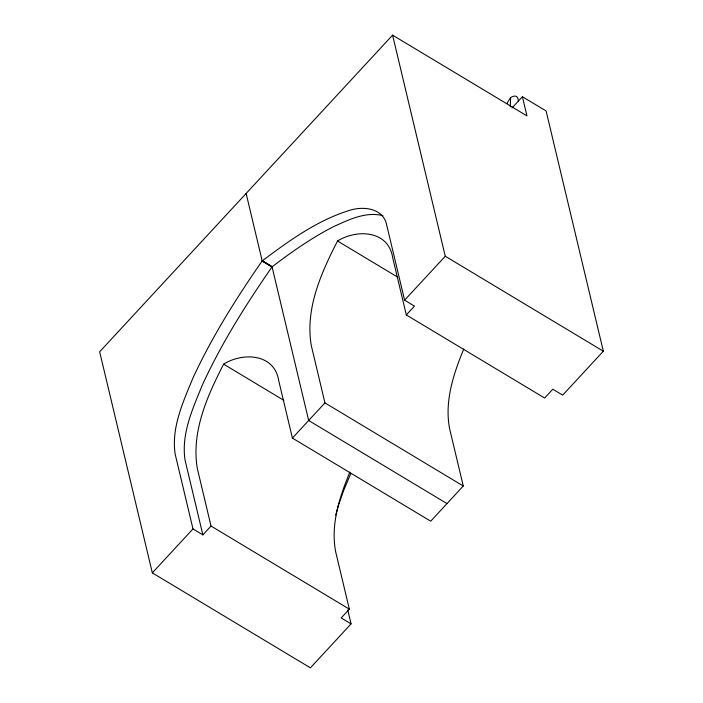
<?xml version="1.0" encoding="UTF-8"?>
<svg xmlns="http://www.w3.org/2000/svg" width="703" height="703" viewBox="0 0 703 703"><rect width="100%" height="100%" fill="white"/><g stroke="black" fill="none" stroke-linecap="round" stroke-linejoin="round"><path stroke-width="1.05" d="M510.299 106.821L510.633 97.541A33.252 9.57 -59.3 0 1 518.331 101.118M335.753 515.044L338.626 504.692L343.934 489.806L350.762 473.611M349.857 472.091C339.567 497.021 330.436 524.587 335.674 551.802L349.338 609.15L341.183 617.963L351.069 623.895L310.41 667.85L152.331 572.875L99.659 351.79L392.59 35.15L526.96 115.881L522.399 96.715L511.986 107.963M463.787 348.943C453.497 373.873 444.366 401.439 449.604 428.654L463.268 486.001L430.719 521.187L292.404 438.083L278.74 380.736C274.539 353.477 242.895 352.08 223.624 364.154C207.236 396 191.084 432.073 197.358 468.699L211.023 526.046L349.338 609.15M522.399 96.715L546.108 110.96L603.341 351.21L562.681 395.156L552.804 389.225L544.649 398.039L406.325 314.935L392.669 257.588C388.469 230.329 356.825 228.923 337.545 241.006C321.166 272.852 305.014 308.925 311.288 345.551L324.953 402.898L463.268 486.001M152.331 572.875L192.991 528.928L175.179 454.173C171.163 427.855 182.947 402.397 192.684 378.636C211.77 337.053 236.313 298.248 262.324 260.699L272.21 266.639C246.191 304.179 221.656 342.985 202.561 384.567C192.833 408.329 181.04 433.795 185.056 460.105L202.868 534.86L211.023 526.046M406.325 314.935L414.48 306.121L404.603 300.19L445.263 256.235L392.59 35.15M292.404 438.083L324.953 402.898M382.924 215.663C365.797 211.287 348.723 219.767 333.477 226.674C311.614 237.913 291.42 252.061 271.912 266.955L262.034 261.015C288.538 241.199 315.99 221.146 347.836 210.926C361.992 205.68 383.486 207.508 386.791 225.435L404.603 300.19M445.263 256.235L603.341 351.21M337.545 241.006L397.766 277.184M223.624 364.154L283.845 400.332M446.994 503.594L308.679 420.491L272.07 266.832L262.193 260.901L246.129 193.474M192.991 528.928L202.868 534.86M347.757 610.019L351.069 623.895M506.951 103.596A33.252 11.529 -50.6 0 1 510.633 97.541"/></g></svg>
